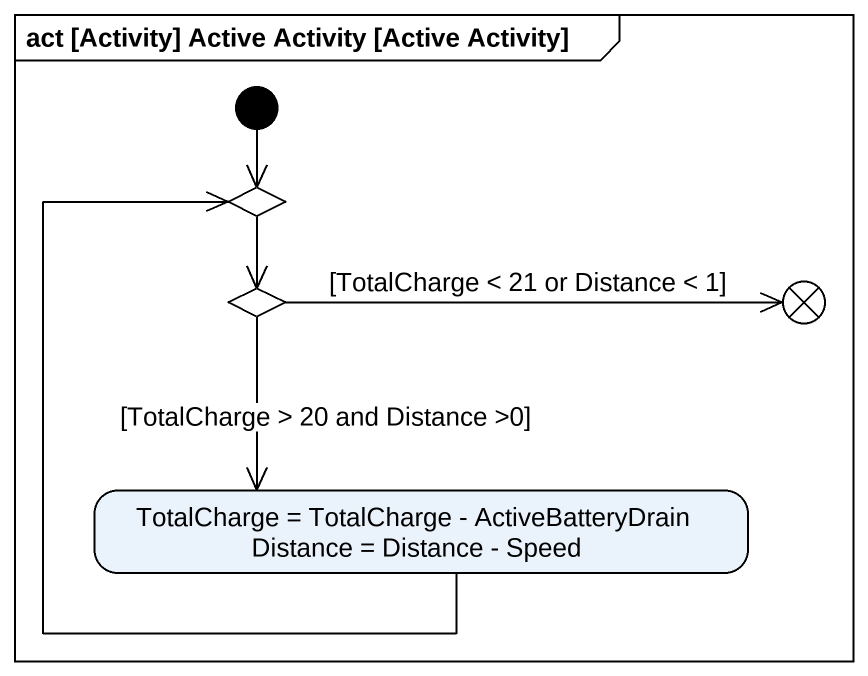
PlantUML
@startuml
mainframe act [Activity] Active Activity [Active Activity]
hide empty description
state choice1 <<choice>>
state choice2 <<choice>>
state flowfinal1 <<end>>
state "TotalCharge = TotalCharge - ActiveBatteryDrain Distance = Distance - Speed" as TotalCharge_TotalCharge
[*] --> choice1
choice1 --> choice2
choice2 -right-> flowfinal1 : [TotalCharge < 21 or Distance < 1]
choice2 --> TotalCharge_TotalCharge : [TotalCharge > 20 and Distance >0]
TotalCharge_TotalCharge -up-> choice1
@enduml
